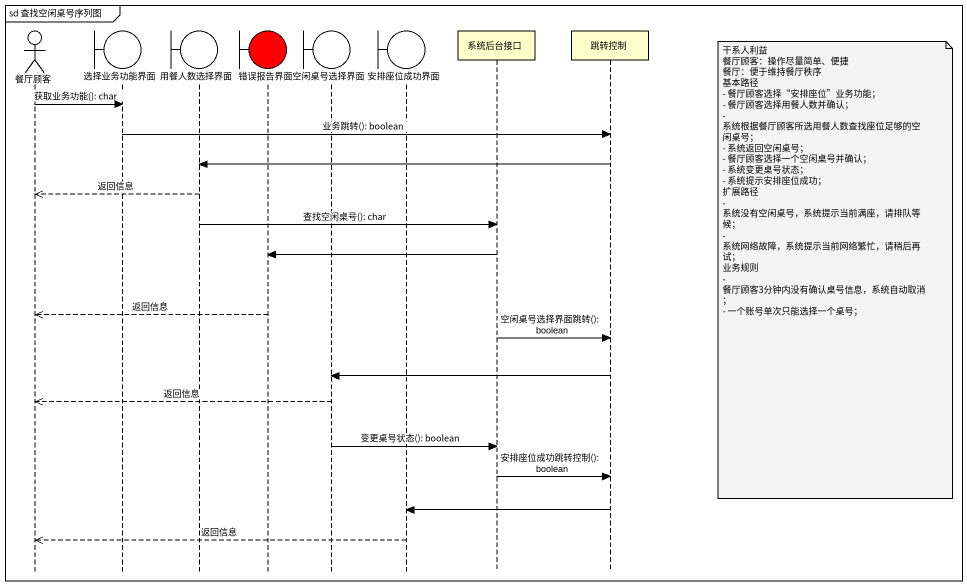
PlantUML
@startuml
mainframe sd 查找空闲桌号序列图
hide footbox
actor 餐厅顾客
boundary 选择业务功能界面
boundary 用餐人数选择界面
boundary 错误报告界面 #FF0000
boundary 空闲桌号选择界面
boundary 安排座位成功界面
participant 系统后台接口
participant 跳转控制

餐厅顾客 -> 选择业务功能界面 : 获取业务功能(): char
选择业务功能界面 -> 跳转控制 : 业务跳转(): boolean
跳转控制 -> 用餐人数选择界面
用餐人数选择界面 -->> 餐厅顾客 : 返回信息
用餐人数选择界面 -> 系统后台接口 : 查找空闲桌号(): char
系统后台接口 -> 错误报告界面
note right of 跳转控制
  干系人利益
  餐厅顾客：操作尽量简单、便捷
  餐厅：便于维持餐厅秩序
  基本路径
  - 餐厅顾客选择“安排座位”业务功能；
  - 餐厅顾客选择用餐人数并确认；
  - 系统根据餐厅顾客所选用餐人数查找座位足够的空闲桌号；
  - 系统返回空闲桌号；
  - 餐厅顾客选择一个空闲桌号并确认；
  - 系统变更桌号状态；
  - 系统提示安排座位成功；
  扩展路径
  - 系统没有空闲桌号，系统提示当前满座，请排队等候；
  - 系统网络故障，系统提示当前网络繁忙，请稍后再试；
  业务规则
  - 餐厅顾客3分钟内没有确认桌号信息，系统自动取消；
  - 一个账号单次只能选择一个桌号；
end note
错误报告界面 -->> 餐厅顾客 : 返回信息
系统后台接口 -> 跳转控制 : 空闲桌号选择界面跳转(): boolean
跳转控制 -> 空闲桌号选择界面
空闲桌号选择界面 -->> 餐厅顾客 : 返回信息
空闲桌号选择界面 -> 系统后台接口 : 变更桌号状态(): boolean
系统后台接口 -> 跳转控制 : 安排座位成功跳转控制(): boolean
跳转控制 -> 安排座位成功界面
安排座位成功界面 -->> 餐厅顾客 : 返回信息
@enduml
